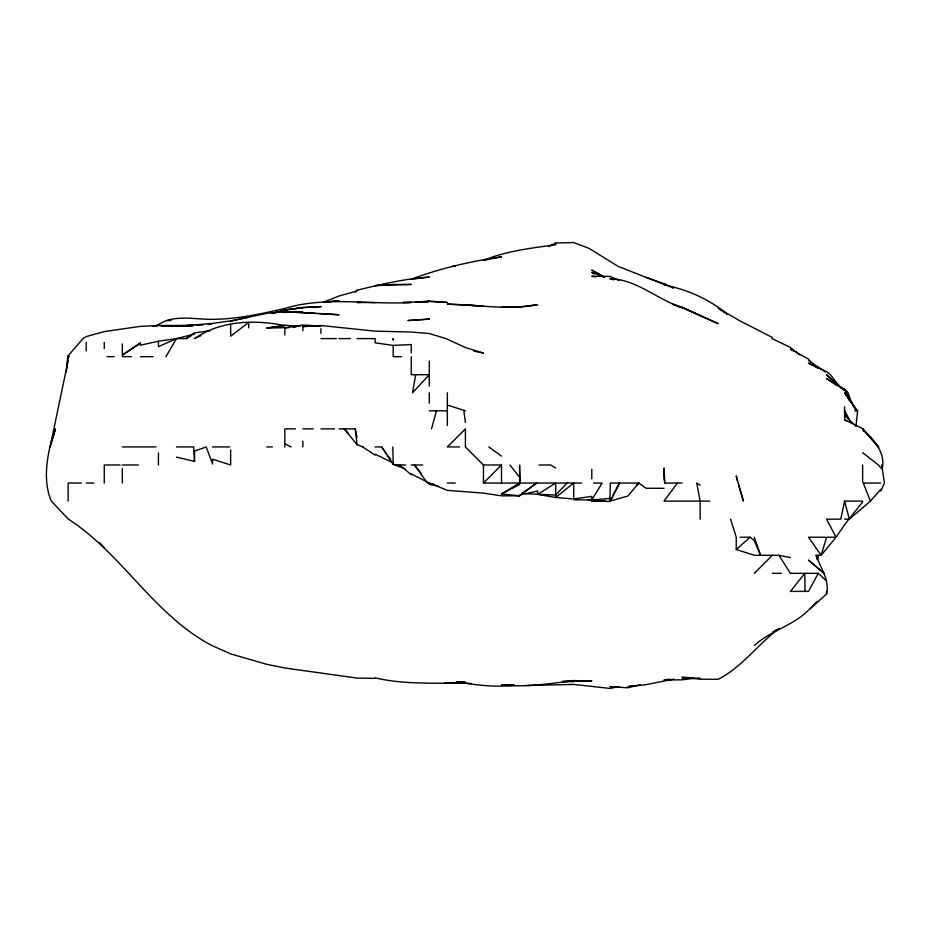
<?xml version="1.0" encoding="UTF-8"?>
<svg xmlns="http://www.w3.org/2000/svg" width="931" height="931" viewBox="0 0 931 931"><rect width="100%" height="100%" fill="white"/><g stroke="black" fill="none" stroke-linecap="round" stroke-linejoin="round"><path stroke-width="1.4" d="M613.063 495.083L619.487 483.049L610.55 501.111L609.852 501.111L610.34 483.049L638.806 483.049L645.963 488.228L664.024 488.31M66.252 371.935L67.765 356.654M882.123 469.166C885.928 452.163 873.581 439.851 862.641 428.877L863.782 431.46M856.008 426.107L857.602 410.827L844.58 392.766L850.899 402.401M67.055 367.617L68.149 355.758L82.975 338.593L86.211 336.603L104.26 331.576L140.383 326.374L158.433 325.478L193.159 325.489L176.494 326.385L212.605 323.406L233.006 320.543L266.778 313.363L284.828 311.594L339 314.748L318.169 313.479M49.89 446.938C45.98 464.697 44.071 483.934 51.298 501.111L68.417 519.161C122.589 554.201 154.046 615.193 211.931 645.555L230.655 653.876L266.778 664.338L284.828 667.993L357.062 678.094L375.112 678.362M415.703 374.716L412.526 392.766L429.284 374.716L411.223 374.716L411.223 356.654M862.641 501.111L844.58 501.111L840.763 519.161L826.53 519.161L836.085 537.222L821.165 555.272L815.777 555.272L823.935 573.333C826.495 579.466 828.381 587.298 826.53 594.048L809.353 609.444L816.987 601.426M68.149 360.518L50.099 446.938L55.488 428.877L50.099 446.228M817.662 559.438L818.663 555.272L816.627 558.891M431.495 428.877L436.499 410.827M880.703 491.137L884.45 483.049L881.773 464.988M636.816 484.97L638.806 483.049L627.901 496.014L609.852 501.111L611.772 497.491M826.53 580.921L818.256 573.333L808.469 591.394L790.419 591.394L804.803 573.333L805.001 591.394M165.951 356.654L176.494 338.593L194.544 334.066M573.74 499.807L591.79 499.947L602.101 483.049L593.466 483.049M677.431 483.049L664.024 501.111L709.899 501.111M825.215 537.222L808.469 537.222L821.165 555.272L826.53 537.222L836.085 537.222L844.58 524.723L862.641 501.972M355.339 292.264L357.062 290.216C380.954 284.374 404.589 278.73 429.284 277.089L411.223 279.23C440.363 268.291 470.76 261.308 501.506 256.828L484.842 260.098M844.58 519.161L849.351 519.161L870.427 501.111L880.703 489.369M156.524 326.094C172.188 313.561 194.114 319.624 212.605 319.345C237.079 319.089 261.099 313.98 284.828 308.429C326.048 295.977 369.06 304.996 411.223 302.482L403.018 302.482L429.284 301.516L418.17 302.11M567.06 483.049L555.679 495.059L525.119 493.686M483.457 464.988L483.457 483.049L501.506 464.988L483.457 464.988L465.395 446.938L465.395 428.877L447.346 446.938L459.577 446.938M754.296 573.333L772.358 555.272M790.419 557.634L778.944 555.272L754.296 555.272L736.246 549.511L750.142 537.222L754.296 540.608L760.557 555.272L754.296 537.222M778.979 628.437C757.811 644.45 742.158 666.968 718.185 679.316L700.135 679.165L682.074 677.268L691.803 677.873M808.469 610.212C792.688 625.888 770.612 630.718 754.296 645.462M521.86 493.418L536.78 483.049L519.568 495.827L501.506 495.839L483.457 493.127L447.346 490.334L429.284 483.049L411.223 473.914L411.223 474.763L399.748 464.988L393.173 464.406L381.652 446.938L375.112 446.938M122.322 343.97L122.322 355.048L140.383 342.852L140.383 345.215L158.433 341.246L176.494 338.593L186.072 338.593L190.913 336.01M186.072 338.593L194.544 332.879L209.824 330.773M122.322 355.048L140.383 343.283M501.506 493.942L519.568 484.551L519.568 483.049L501.506 493.942L519.568 495.827L519.568 495.013L537.618 491.044L537.618 494.396L555.679 483.049L555.679 497.48L573.74 498.958L591.79 496.409L591.79 499.947L609.852 498.457L609.852 501.111M772.358 632.289L776.768 629.554M548.708 246.54L555.679 242.979L573.74 242.584L588.892 248.309L618.114 266.371L664.024 284.432L665.863 284.432L673.346 288.273M200.991 335.672L194.544 338.593C220.507 320.508 254.768 319.38 284.828 325.617L266.778 328.084L288.994 327.596M176.494 338.593L158.433 346.681L158.433 341.246M323.918 301.993L339 296.023L357.062 290.972L357.062 290.216M483.457 260.377C506.336 250.974 531.252 248.077 555.679 244.818L555.679 242.979M272.329 313.316L284.828 310L302.889 307.544L320.939 306.625L302.889 307.544L284.828 310M640.412 684.622L627.901 687.776L609.852 686.636M272.329 313.421L283.443 310.675M233.006 320.543L230.655 321.079L248.717 317.145M673.741 679.118L645.963 684.681L627.901 686.647L633.464 685.6M152.882 326.281L158.433 325.175M619.569 686.554L609.852 688.416L573.74 684.425L525.119 685.53M282.058 312.385L302.889 312.164L284.828 311.838L315.388 313.293M266.778 328.084L284.828 325.233L300.108 326.339M284.828 310.337L287.609 309.907M290.391 309.476L302.889 307.556M669.575 679.153L664.024 679.956L682.074 679.839L694.573 678.257M325.385 302.179L339 300.655L325.524 302.063M421.138 302.156L427.923 301.597M415.389 302.144L429.284 301.039L447.346 302.482L430.669 301.563M569.563 680.794L591.79 681.131L573.74 680.573L562.627 681.283M195.941 325.373L202.877 324.942M293.16 327.27L295.942 327.06M166.765 326.292L176.494 325.617L161.214 326.339M302.889 330.68L302.889 326.537L320.939 325.524L375.112 331.145L411.223 332.03L429.284 333.554L445.914 338.593L465.395 347.519L483.457 353.128L473.728 351.01M569.574 680.898L573.74 680.654C549.802 683.668 525.678 687.415 501.506 685.088L514.005 684.797M357.062 338.593L375.112 338.593L375.112 342.817L393.173 345.413L411.223 344.563L411.223 352.93M193.159 325.501L163.996 326.327M302.889 326.537L307.055 326.432M311.222 326.315L320.939 326.059L302.889 325.024L284.828 327.91L284.828 335.009M501.506 307.288L519.568 306.951L537.618 304.646C507.744 310.64 477.428 304.53 447.346 304.169L483.457 306.066L465.395 305.007M176.494 325.71L193.159 325.478M452.361 266.371L455.259 266.371M361.437 302.482L357.062 302.482L375.112 302.587M167.045 320.543L171.095 320.543M320.939 338.593L336.347 338.593M339 338.593L350.347 338.593M772.02 338.593L790.419 347.461L799.857 354.979M68.149 356.654L69.313 356.654L68.149 355.758M106.96 356.654L114.152 356.654M122.322 356.654L131.446 356.654M140.383 356.654L153.045 356.654M401.633 356.654L393.173 356.654L393.173 345.413M429.284 410.827L447.346 410.827M447.346 405.066L465.395 410.827M854.844 410.827L857.602 410.827M295.418 428.877L284.828 428.877L284.828 446.938M302.889 428.877L313.235 428.877M320.939 428.877L334.532 428.877M339 428.877L355.246 428.877L357.062 437.384M122.322 446.938L155.919 446.938M176.494 446.938L193.706 446.938L194.544 461.45L176.494 457.086M212.605 446.938L229.759 446.938M266.778 446.938L272.411 446.938M120.192 464.988L104.26 464.988L104.26 483.049M122.322 464.988L138.428 464.988M399.748 464.988L405.73 464.988M411.223 464.988L422.732 464.988M539.014 464.988L550.64 464.988L555.679 468.002M81.381 483.049L68.149 483.049L68.149 501.111M86.211 483.049L94.031 483.049M447.346 483.049L455.236 483.049M483.457 483.049L519.568 483.049M519.859 483.049L519.568 465.337L519.859 483.049L581.561 483.049M664.827 483.049L664.024 467.99L664.024 479.093L664.827 483.049L682.074 483.049M880.703 483.049L863.293 483.049L870.427 501.111M587.624 499.516L592.023 501.111L605.732 501.111M740.075 537.222L750.142 537.222M772.358 573.333L781.353 573.333M818.256 573.333L790.419 573.333L778.944 555.272M562.627 681.678L573.74 681.678M682.074 678.233L700.135 678.385L697.354 678.222M592.023 501.111L609.852 501.425M470.958 683.459C439.001 682.516 406.521 685.193 375.112 677.861M507.069 684.785L514.005 685.228C494.908 687.509 475.753 685.135 456.935 681.678L465.395 682.26L444.553 682.842M595.956 276.914L591.79 276.286L609.852 276.402L618.882 280.417M437.617 485.773L429.284 484.411L429.284 482.782M537.618 494.396L555.679 497.48L573.74 483.049L573.74 498.958M589.009 499.388L591.79 499.947M433.45 484.039L427.376 483.049L414.4 464.988L421.406 473.495M664.024 284.898C687.159 289.553 709.038 298.979 727.216 314.131M677.908 306.415L682.074 307.544L718.185 323.697L682.074 307.335L672.682 304.251L682.074 307.614C657.228 299.561 636.723 279.323 609.852 278.672L613.715 279.905M645.963 277.31L665.863 284.432M604.685 277.135L591.79 272.457L594.199 273.993M394.686 464.988L404.869 468.689M348.182 433.078L344.249 428.877L357.062 444.715L363.148 446.938M682.074 307.335L700.135 315.411M391.881 462.323L375.112 454.177L375.112 455.131L362.671 446.938M844.58 406.812L844.58 419.706L862.641 428.667M772.358 337.476L739.354 320.543L718.185 308.196L727.216 314.375M284.828 443.819L291.042 446.938M818.105 368.292L808.469 363.078L826.53 371.644L830.382 374.716L841.03 388.25M603.835 276.658L591.79 270.083L603.835 277.019M851.516 403.088L848.06 392.766L844.58 389.449L847.152 392.766L844.58 389.251L826.53 378.556L837.365 385.888M700.135 485.191L696.737 483.049L700.135 501.111L700.135 519.161M844.58 419.706L846.954 421.231M793.875 351.29L790.419 348.997L808.469 359.087L810.936 362.438M808.469 360.309L825.401 372.063M488.81 446.938L501.506 456.132M862.641 452.699L878.445 464.988L880.703 467.851M824.144 573.333L808.469 560.136L823.935 573.333M844.58 415.401L855.74 425.991M833.548 381.733L826.53 374.716L844.58 390.787L844.58 389.251M862.641 428.877L878.817 446.938M99.466 542.482L104.26 547.731M862.641 429.179L878.259 446.938M509.979 464.988L519.568 477.254M381.652 446.938L386.586 453.804M388.227 456.085L390.706 459.518M852.47 404.81L855.624 409.617M855.717 409.617L845.953 392.766L849.456 400.505M850.41 421.662L844.58 410.827L848.188 418.566M730.579 519.161L736.246 537.222L736.246 549.511M738.749 485.831L743.427 501.111L736.246 475.904L737.34 480.664M844.58 501.111L849.351 519.161M463.847 410.827L465.395 422.383M355.246 428.877L357.062 444.715M392.824 446.938L393.173 464.406L393.173 462.951M862.641 464.988L862.641 482.142M826.53 591.394L826.53 594.048M591.79 469.201L591.79 478.813M501.506 464.988L501.506 483.049M447.346 392.766L447.346 425.432M429.284 361.17L429.284 386.109M429.284 392.766L429.284 403.228M320.939 328.678L320.939 333.379M302.889 441.166L302.889 446.938M248.717 327.852L248.717 322.463L230.655 336.184L230.655 325.326M230.655 450.01L230.655 464.988L212.605 459.239L212.605 464.057L206.17 446.938L194.544 451.07L194.544 461.45M158.433 453.048L158.433 464.988M122.322 468.456L122.322 483.049M104.26 342.433L104.26 348.59M86.211 342.294L86.211 350.906M211.221 324.197L208.439 324.407L211.221 324.197M429.284 319.089L408.15 320.543L429.284 319.089M393.173 284.432L375.112 285.608L411.223 284.444L393.173 284.432M393.173 338.593L393.173 339.873L393.173 338.593"/></g></svg>
